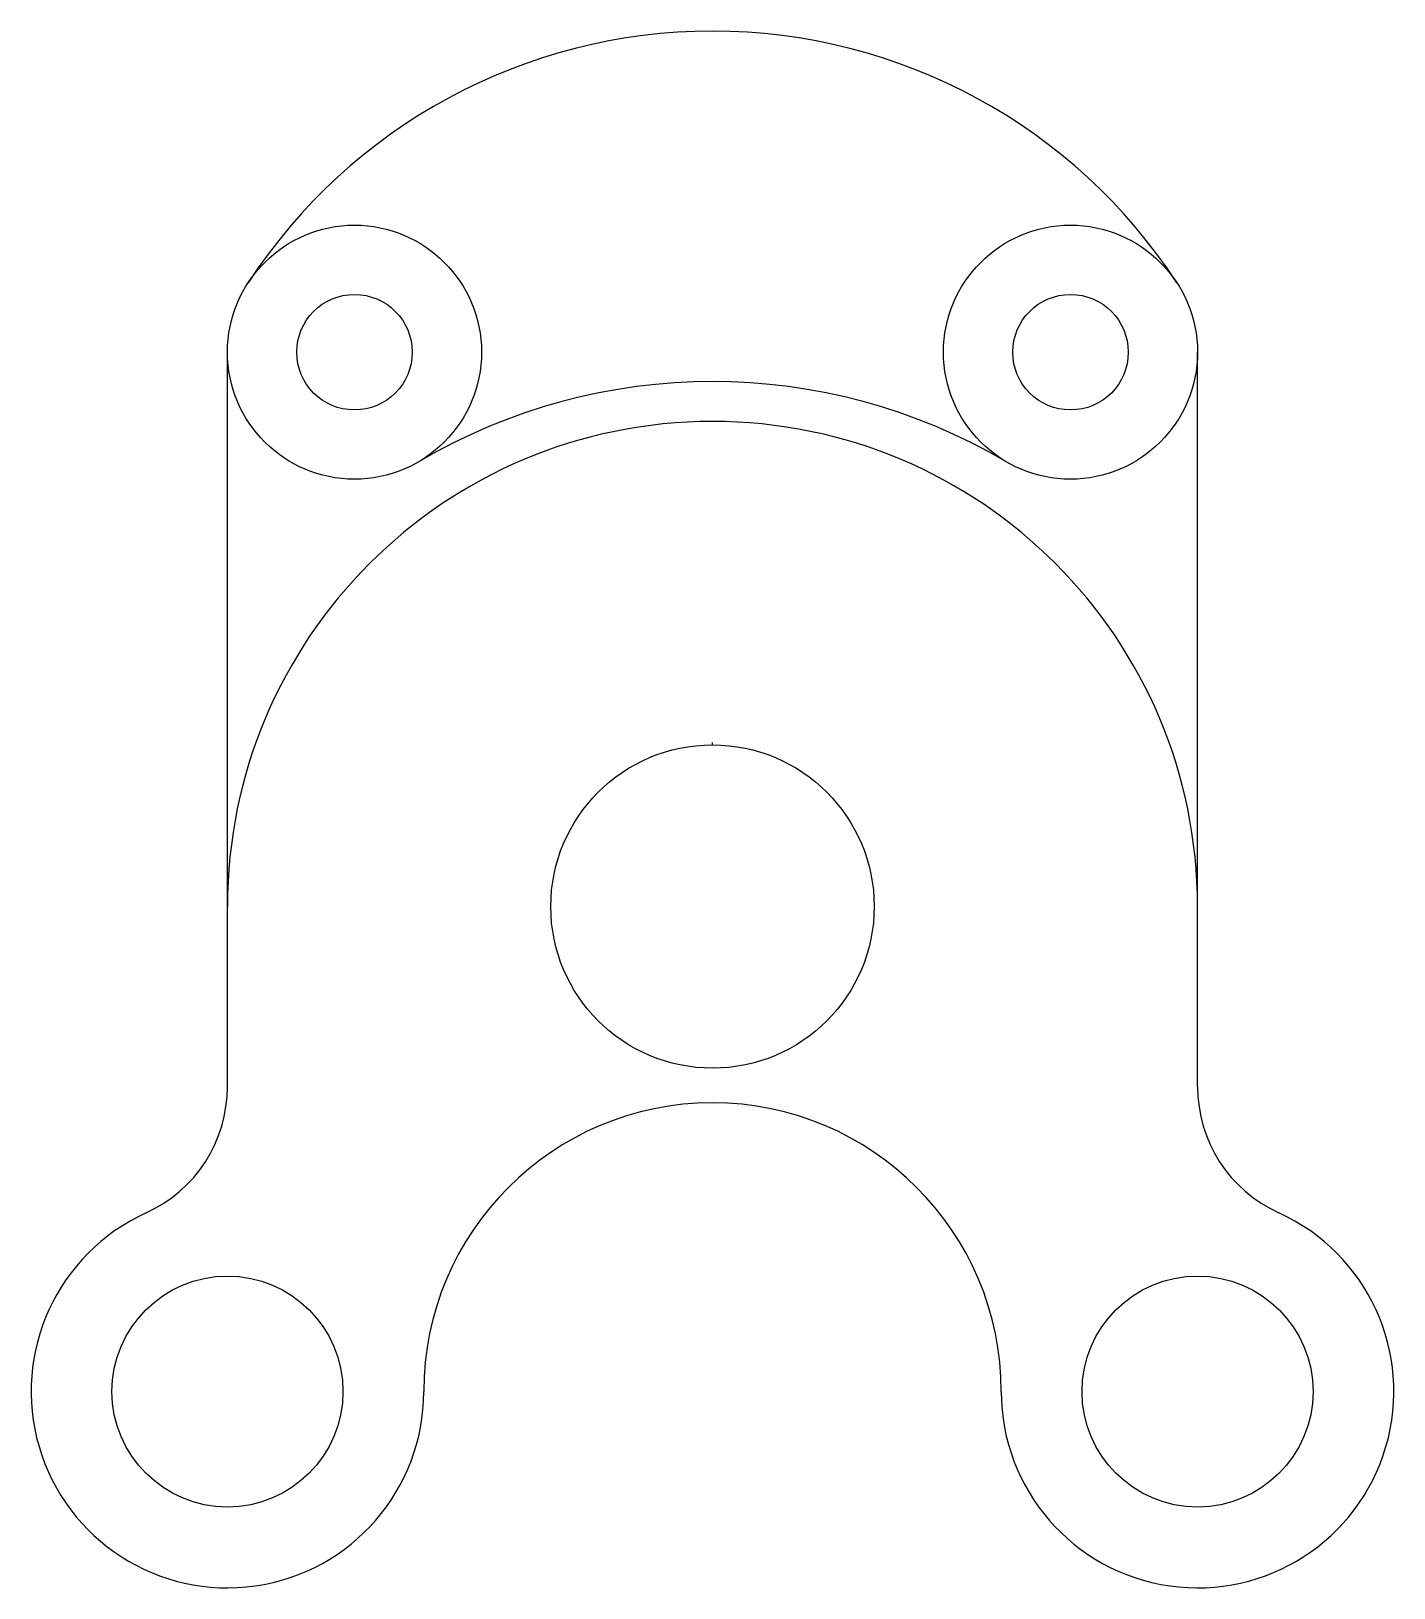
# Model space of a CAD drawing. Header units: millimetres. Extents: x 1933 to 2051, y 1250 to 1385.
import ezdxf

# ---------------------------------------------------------------- set-up
doc = ezdxf.new("R2010")
doc.units = ezdxf.units.MM

msp = doc.modelspace()

# ---------------------------------------------------------------- linework, layer by layer
for p, q in [((1950, 1309), (1950, 1357)), ((2034, 1309), (2034, 1357)), ((1992, 1323), (1992, 1323.2)), ((1950, 1293.4), (1950, 1309)), ((2034, 1293.4), (2034, 1309))]:
    msp.add_line(p, q)
for centre, radius in [((1961, 1357), 11), ((2023, 1357), 11), ((1961, 1357), 5), ((2023, 1357), 5), ((1992, 1309), 14), ((1950, 1267), 10), ((2034, 1267), 10)]:
    msp.add_circle(centre, radius)
for centre, radius, start, end in [((1992, 1336.8), 48, 33.0875, 146.9125), ((1992, 1304.46), 50, 59.4562, 120.5438), ((1992, 1309), 42, 360, 180), ((1938, 1293.4), 12, 294.4433, 0), ((2046, 1293.4), 12, 180, 245.5567), ((1992, 1267), 25, 0, 180), ((1950, 1267), 17, 114.4433, 0), ((2034, 1267), 17, 180, 65.5567)]:
    msp.add_arc(centre, radius, start, end)

doc.saveas('drawing.dxf')
